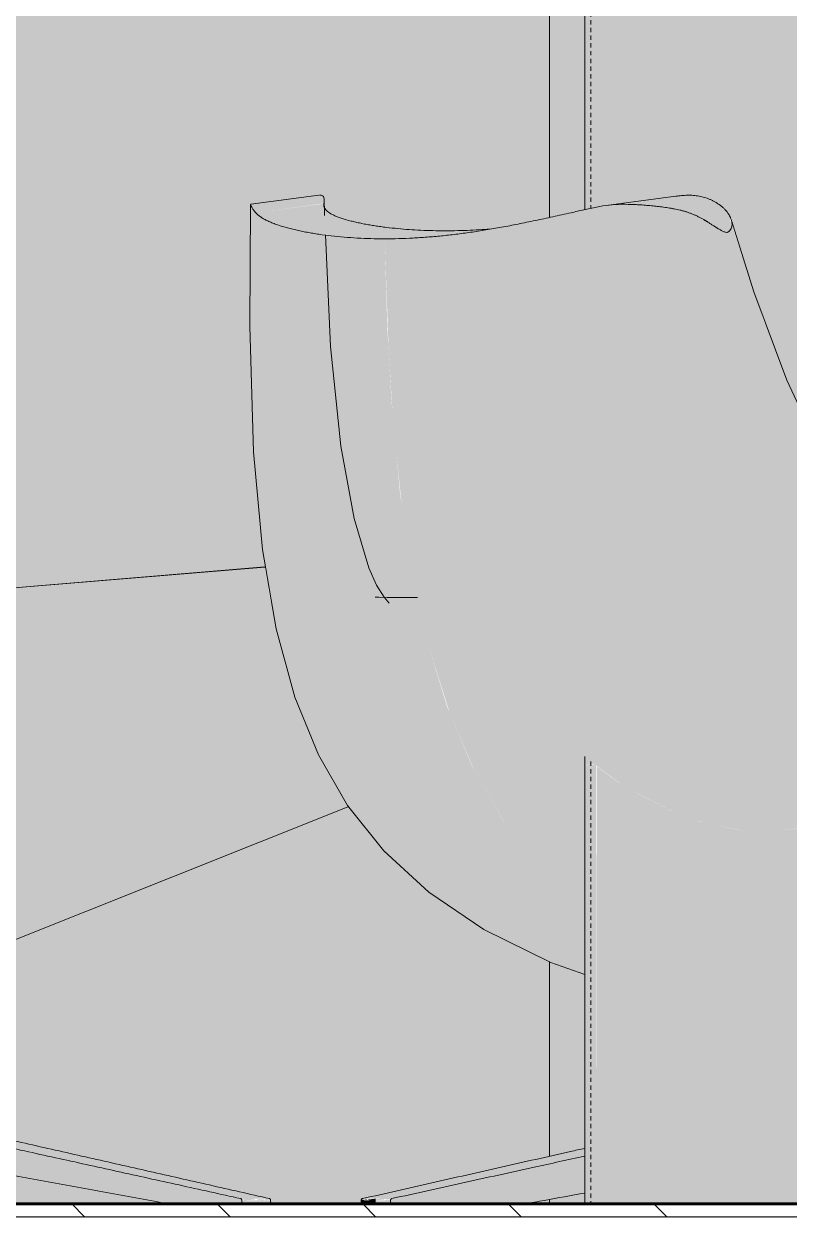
# Model space of a CAD drawing. Header units: inches. Extents: x -3510 to 2128, y -38 to 218.
# Drawn here: x -205.16 to -182.85, y -0.04 to 34.79 of the extents above; entities that cross this region are included whole.
import ezdxf

# ---------------------------------------------------------------- set-up
doc = ezdxf.new("R2010")
doc.units = ezdxf.units.IN
doc.header["$MEASUREMENT"] = 0
doc.linetypes.add('Grid Line 1_2_', pattern=[0.875, 0.5, -0.125, 0.125, -0.125])
doc.linetypes.add('Hidden 1_8_', pattern=[0.1875, 0.125, -0.0625])
for name, color, linetype, lineweight in [('0-2', 7, 'Continuous', 18), ('0-4', 10, 'Continuous', 5), ('A-FLOR-4', 250, 'Continuous', 60), ('A-FLOR-LEVL-1', 51, 'Grid Line 1_2_', 9), ('A-FLOR-MCUT-1', 7, 'Continuous', 18), ('A-FLOR-PATT-2', 253, 'Continuous', 9), ('A-FLOR-PATT-3', 50, 'Continuous', 9), ('A-GLAZ-CWMG', 51, 'Continuous', 9), ('A-WALL', 113, 'Continuous', 18), ('I-FURN', 30, 'Continuous', 9), ('S-COLS-1', 31, 'Continuous', 5), ('S-COLS-2', 50, 'Continuous', 9), ('S-COLS-3', 50, 'Hidden 1_8_', 9)]:
    doc.layers.add(name, color=color, linetype=linetype, lineweight=lineweight)

# ---------------------------------------------------------------- blocks, each defined once
blk = doc.blocks.new('CTR - 1st Phase - Shell_rvt-3-INTERIOR ELEVATION - CORRIDOR _103_N_ AND LOBBY _106_ - NORTH WALL')
at = {"layer": 'A-FLOR-PATT-2'}
h = blk.add_hatch(dxfattribs=at)
h.set_pattern_fill('FP_15', color=256, style=0, pattern_type=2)
h.set_pattern_definition([(0, (11124.459, 0), (7.68, 1.92), [0.634, -5.126, 0.634, -5.126, -30.72]), (0, (11124.459, 0), (7.68, 1.92), [-11.52, 0.634, -10.886, 0.634, -5.126, -13.44]), (0, (11124.459, 0), (7.68, 1.92), [-28.8, 0.634, -3.206, 0.634, -8.966]), (120, (11127.339, 0.96), (-5.502769, 5.691075), [0.634, -5.126, 0.634, -5.126, -30.72]), (120, (11127.339, 0.96), (-5.502769, 5.691075), [-11.52, 0.634, -10.886, 0.634, -5.126, -13.44]), (120, (11127.339, 0.96), (-5.502769, 5.691075), [-28.8, 0.634, -3.206, 0.634, -8.966]), (240, (11128.299, 4.8), (-2.177231, -7.611075), [0.634, -5.126, 0.634, -5.126, -30.72]), (240, (11128.299, 4.8), (-2.177231, -7.611075), [-11.52, 0.634, -10.886, 0.634, -5.126, -13.44]), (240, (11128.299, 4.8), (-2.177231, -7.611075), [-28.8, 0.634, -3.206, 0.634, -8.966])])
h.paths.add_polyline_path([(11270.075, -0.04), (11534.649, -0.04), (11534.649, 0), (10351.577, 0), (10351.577, -0.04), (11268.92, -0.04)], flags=0)
at = {"layer": 'A-FLOR-PATT-3'}
h = blk.add_hatch(dxfattribs=at)
h.set_pattern_fill('FP_16', color=256, style=0, pattern_type=2)
h.set_pattern_definition([(135, (11124.459, 0), (-2.12132, -2.12132), [])])
h.paths.add_polyline_path([(11248.124, 0), (11534.649, 0), (11534.649, 0.375), (10351.577, 0.375), (10351.577, 0), (11245.813, 0)], flags=0)
at = {"layer": 'A-FLOR-4'}
blk.add_line((11534.649, 0.375), (10351.577, 0.375), dxfattribs=at)
at = {"layer": 'A-FLOR-MCUT-1'}
blk.add_line((11534.649, 0), (10351.577, 0), dxfattribs=at)
blk = doc.blocks.new('HSS-Hollow Structural Section-Column - HSS8X8X3_16-2280319-INTERIOR ELEVATION - CORRIDOR _103_N_ AND LOBBY _106_ - NORTH WALL')
at = {"layer": 'S-COLS-3'}
for p, q in [((11281.363, 95.875), (11281.363, 29.41)), ((11281.363, 13.281), (11281.363, 0.375))]:
    blk.add_line(p, q, dxfattribs=at)
blk = doc.blocks.new('CTR - 1st Phase - Structure_rvt-3-INTERIOR ELEVATION - CORRIDOR _103_N_ AND LOBBY _106_ - NORTH WALL')
at = {"layer": 'S-COLS-1'}
h = blk.add_hatch(color=256, dxfattribs=at)
h.paths.add_polyline_path([(11281.189, 0.375), (11281.537, 0.375), (11281.517, 13.157), (11281.337, 13.213), (11281.231, 13.149), (11281.189, 12.983), (11281.189, 0.478)], flags=0)
h.paths.add_polyline_path([(11281.189, 29.372), (11281.537, 29.448), (11281.537, 95.875), (11281.189, 95.875), (11281.189, 29.407)], flags=0)
h.paths.add_polyline_path([(11281.236, 96.685), (11281.537, 96.685), (11281.537, 107.565), (11281.189, 107.565), (11281.196, 96.685)], flags=0)
h.paths.add_polyline_path([(11281.191, 108.375), (11281.537, 108.375), (11281.537, 108.875), (11281.189, 108.875), (11281.189, 108.375)], flags=0)
h = blk.add_hatch(color=256, dxfattribs=at)
h.paths.add_polyline_path([(11281.537, 0.375), (11288.841, 0.375), (11288.841, 11.784), (11288.136, 11.502), (11287.579, 11.344), (11286.813, 11.253), (11286.058, 11.219), (11285.65, 11.286), (11284.553, 11.52), (11283.824, 11.776), (11282.784, 12.32), (11282.162, 12.674), (11281.537, 13.139), (11281.537, 4.178)], flags=0)
h.paths.add_polyline_path([(11288.841, 21.004), (11288.841, 95.875), (11281.537, 95.875), (11281.537, 29.448), (11282.637, 29.603), (11284.008, 29.783), (11284.355, 29.788), (11284.68, 29.728), (11284.98, 29.601), (11285.245, 29.409), (11285.427, 29.159), (11286.198, 26.749), (11286.542, 25.772), (11287.283, 23.934), (11287.936, 22.541), (11288.561, 21.458), (11288.84, 21.006)], flags=0)
h.paths.add_polyline_path([(11281.537, 96.685), (11284.054, 96.685), (11284.493, 96.803), (11284.814, 97.124), (11284.932, 97.562), (11284.932, 106.687), (11284.814, 107.126), (11284.493, 107.447), (11284.054, 107.565), (11281.537, 107.565), (11281.537, 96.803)], flags=0)
h.paths.add_polyline_path([(11286.324, 96.685), (11288.841, 96.685), (11288.841, 107.565), (11286.324, 107.565), (11285.886, 107.447), (11285.564, 107.126), (11285.447, 106.687), (11285.447, 97.562), (11285.591, 97.097), (11285.886, 96.803)], flags=0)
h.paths.add_polyline_path([(11281.537, 108.375), (11288.841, 108.375), (11288.841, 108.875), (11281.537, 108.875)], flags=0)
at = {"layer": 'S-COLS-2'}
for p, q in [((11281.189, 95.875), (11281.189, 29.372)), ((11281.189, 13.422), (11281.189, 0.375))]:
    blk.add_line(p, q, dxfattribs=at)
at = {"layer": '0-2'}
blk.add_blockref('HSS-Hollow Structural Section-Column - HSS8X8X3_16-2280319-INTERIOR ELEVATION - CORRIDOR _103_N_ AND LOBBY _106_ - NORTH WALL', (0, 0), dxfattribs=at)
blk = doc.blocks.new('Seating-Setee-Teknion-BBMC_Metropolitan-R2013 - Lounge Settee-1463093-INTERIOR ELEVATION - CORRIDOR _103_N_ AND LOBBY _106_ - NORTH WALL')
at = {"layer": 'I-FURN'}
for points in [[(11260.778, 6.561), (11274.296, 11.974), (11274.138, 12.218), (11273.698, 12.975), (11273.389, 13.571), (11273.008, 14.426), (11272.757, 15.119), (11272.456, 16.085), (11272.297, 16.704), (11272.001, 18.119), (11271.863, 18.937), (11263.143, 18.214), (11260.778, 18.026), (11260.778, 6.562)], [(11270.891, 0.375), (11271.194, 0.375), (11271.192, 0.481), (11271.162, 0.529), (11261.166, 2.713), (11260.215, 2.931), (11260.072, 3.036), (11259.955, 3.216), (11259.933, 3.295), (11259.919, 3.376), (11259.933, 1.792), (11260.01, 1.899), (11260.111, 1.956), (11260.22, 1.967), (11263.629, 1.371), (11269.057, 0.375), (11270.102, 0.375)], [(11269.057, 0.375), (11269.057, 0.375), (11268.92, 0.4)], [(11271.862, 0.375), (11272.032, 0.375), (11272.031, 0.481), (11271.192, 0.481), (11271.195, 0.375), (11271.738, 0.375)]]:
    blk.add_hatch(color=256, dxfattribs=at).paths.add_polyline_path(points, flags=0)
h = blk.add_hatch(color=256, dxfattribs=at)
h.paths.add_polyline_path([(11272.001, 0.529), (11262.702, 2.622), (11261.369, 2.882), (11260.446, 2.861), (11263.952, 2.118), (11271.23, 0.529), (11271.589, 0.529)], flags=0)
h.paths.add_polyline_path([(11248.887, 1.325), (11257.957, 2.736), (11258.805, 2.882), (11258.699, 2.882), (11249.612, 1.441)], flags=0)
h = blk.add_hatch(color=256, dxfattribs=at)
h.paths.add_polyline_path([(11271.654, 0.514), (11271.499, 0.529), (11271.162, 0.529), (11271.195, 0.497), (11271.619, 0.515)], flags=0)
h.paths.add_polyline_path([(11271.67, 0.481), (11271.749, 0.501), (11271.755, 0.506), (11272.012, 0.512), (11272.001, 0.529), (11271.619, 0.509), (11271.654, 0.492), (11271.654, 0.481)], flags=0)
h = blk.add_hatch(color=256, dxfattribs=at)
h.paths.add_polyline_path([(11271.861, 0.5), (11271.918, 0.481), (11272.001, 0.501), (11271.893, 0.506)], flags=0)
h.paths.add_polyline_path([(11271.825, 0.481), (11271.825, 0.502), (11271.749, 0.501), (11271.755, 0.481)], flags=0)
h.paths.add_polyline_path([(11271.302, 0.481), (11271.552, 0.501), (11271.552, 0.518), (11271.336, 0.513), (11271.23, 0.481), (11271.301, 0.481)], flags=0)
h.paths.add_polyline_path([(11271.654, 0.514), (11271.654, 0.529), (11271.63, 0.519)], flags=0)
for p, q in [((11271.864, 18.951), (11260.778, 18.032)), ((11260.778, 18.032), (11271.865, 18.945)), ((11260.778, 6.561), (11274.307, 11.961)), ((11271.192, 0.481), (11271.194, 0.375)), ((11272.032, 0.375), (11272.031, 0.481))]:
    blk.add_line(p, q, dxfattribs=at)
for points in [[(11260.346, 2.882), (11260.943, 2.762), (11262.14, 2.517), (11263.955, 2.117), (11265.755, 1.722), (11267.558, 1.324), (11269.36, 0.927), (11270.561, 0.662), (11271.162, 0.529)], [(11272.001, 0.529), (11271.416, 0.662), (11270.247, 0.927), (11268.493, 1.325), (11266.738, 1.722), (11264.986, 2.117), (11263.219, 2.517), (11262.054, 2.763), (11261.473, 2.882)]]:
    blk.add_open_spline(points, degree=3, dxfattribs=at)
for points, knots in [([(11269.057, 0.375), (11268.952, 0.394), (11268.278, 0.518), (11267.037, 0.746), (11265.333, 1.059), (11263.631, 1.37), (11261.92, 1.685), (11260.786, 1.875), (11260.22, 1.967)], [-0.864344, -0.864344, -0.864344, -0.864344, -0.8333333, -0.6666667, -0.5, -0.3333333, -0.1666667, 0, 0, 0, 0]), ([(11271.162, 0.529), (11271.168, 0.528), (11271.176, 0.524), (11271.184, 0.513), (11271.19, 0.5), (11271.192, 0.489), (11271.192, 0.481)], [-1, -1, -1, -1, -0.666667, -0.5, -0.333333, 0, 0, 0, 0]), ([(11272.027, 0.503), (11272.025, 0.507), (11272.022, 0.513), (11272.014, 0.524), (11272.007, 0.528), (11272.001, 0.529)], [0.3333333, 0.3333333, 0.3333333, 0.3333333, 0.5, 0.6666667, 1, 1, 1, 1]), ([(11272.031, 0.481), (11272.03, 0.489), (11272.028, 0.5), (11272.022, 0.513), (11272.014, 0.524), (11272.007, 0.528), (11272.001, 0.529)], [-1, -1, -1, -1, -0.666667, -0.5, -0.333333, 0, 0, 0, 0])]:
    blk.add_open_spline(points, degree=3, knots=knots, dxfattribs=at)
blk = doc.blocks.new('Seating-Lounge_Chair-Teknion-BBMC_Metropolitan-R2013 - Lounge Chair-1793153-INTERIOR ELEVATION - CORRIDOR _103_N_ AND LOBBY _106_ - NORTH WALL')
at = {"layer": 'I-FURN'}
for points in [[(11271.478, 29.448), (11273.583, 29.725), (11273.544, 29.779), (11273.46, 29.793), (11271.449, 29.525), (11271.464, 29.48)], [(11271.595, 29.283), (11273.583, 29.554), (11273.583, 29.725), (11271.478, 29.448), (11271.571, 29.312)], [(11285.323, 28.709), (11285.475, 28.881), (11285.399, 29.198), (11285.243, 29.41), (11284.98, 29.601), (11284.68, 29.728), (11284.355, 29.788), (11284.008, 29.783), (11282.084, 29.517), (11282.49, 29.525), (11283.018, 29.496), (11283.764, 29.399), (11284.053, 29.337), (11284.512, 29.155), (11284.871, 28.949), (11285.173, 28.78), (11285.287, 28.726)], [(11281.189, 7.043), (11281.189, 8.886), (11279.85, 10.202), (11278.827, 11.529), (11277.911, 13.133), (11277.169, 14.896), (11276.579, 16.829), (11276.124, 18.938), (11275.804, 21.089), (11275.556, 23.783), (11275.433, 25.917), (11275.357, 28.524), (11274.558, 28.545), (11273.541, 28.647), (11272.864, 28.766), (11272.296, 28.918), (11271.921, 29.055), (11271.561, 29.324), (11271.47, 29.465), (11271.448, 29.48), (11271.429, 26.526), (11271.457, 24.184), (11271.565, 21.95), (11271.694, 20.367), (11271.937, 18.506), (11272.142, 17.398), (11272.365, 16.427), (11272.622, 15.521), (11273.033, 14.362), (11273.267, 13.829), (11273.678, 13.011), (11274.21, 12.102), (11274.395, 11.842), (11274.91, 11.156), (11275.507, 10.503), (11276.094, 9.947), (11276.735, 9.409), (11277.808, 8.66), (11279.165, 7.886), (11280.782, 7.183), (11281.182, 7.046)], [(11275.357, 28.524), (11276.426, 28.564), (11277.436, 28.661), (11278.313, 28.787), (11278.313, 28.804), (11277.436, 28.763), (11276.725, 28.765), (11275.978, 28.803), (11275.357, 28.867), (11274.776, 28.959), (11274.346, 29.055), (11273.973, 29.165), (11273.658, 29.347), (11273.583, 29.545), (11271.595, 29.283), (11271.929, 29.052), (11272.531, 28.843), (11273.094, 28.713), (11274.144, 28.58), (11274.776, 28.539), (11275.33, 28.524)], [(11289.189, 6.266), (11289.744, 6.351), (11290.416, 6.493), (11291.088, 6.689), (11291.747, 6.953), (11292.068, 7.116), (11292.383, 7.305), (11292.687, 7.52), (11293.153, 7.94), (11293.26, 8.048), (11293.645, 8.528), (11293.832, 8.796), (11294.292, 9.542), (11294.651, 10.172), (11295.046, 10.962), (11295.381, 11.804), (11295.61, 12.612), (11295.698, 13.041), (11295.802, 13.666), (11295.973, 14.72), (11296.069, 15.153), (11296.22, 15.591), (11296.442, 15.953), (11296.981, 16.541), (11297.188, 16.883), (11297.277, 17.38), (11297.188, 17.826), (11296.958, 18.053), (11294.027, 18.058), (11293.182, 18.099), (11292.691, 18.153), (11292.599, 18.164), (11291.709, 18.415), (11291.333, 18.585), (11290.693, 18.973), (11289.856, 19.731), (11289.181, 20.54), (11288.778, 21.106), (11288.111, 22.225), (11287.853, 22.692), (11287.044, 24.492), (11286.406, 26.138), (11285.932, 27.533), (11285.451, 29.02), (11285.475, 28.881), (11285.323, 28.709), (11285.024, 28.851), (11284.512, 29.155), (11284.395, 29.217), (11283.939, 29.361), (11283.53, 29.437), (11282.953, 29.501), (11282.268, 29.528), (11281.717, 29.477), (11281.159, 29.366), (11279.155, 28.939), (11278.163, 28.762), (11277.436, 28.661), (11276.725, 28.587), (11275.852, 28.536), (11275.357, 28.524), (11275.471, 25.263), (11275.604, 23.155), (11275.852, 20.765), (11276.133, 18.879), (11276.582, 16.813), (11277.243, 14.72), (11277.95, 13.065), (11278.84, 11.513), (11279.936, 10.09), (11281.189, 8.886), (11281.194, 13.016), (11281.24, 13.17), (11281.363, 13.225), (11281.537, 13.148), (11282.311, 12.575), (11283.877, 11.75), (11284.42, 11.565), (11284.703, 11.484), (11285.954, 11.231), (11286.102, 11.213), (11286.813, 11.253), (11287.662, 11.363), (11287.957, 11.45), (11288.35, 11.579), (11288.841, 11.784), (11289.015, 11.784), (11289.147, 11.608), (11289.189, 11.315), (11289.189, 6.286)], [(11274.707, 0.529), (11275.125, 0.529), (11281.189, 1.888), (11281.189, 1.997), (11274.914, 0.576)], [(11278.747, 0.375), (11279.44, 0.375), (11281.189, 0.691), (11281.189, 1.77), (11275.559, 0.529), (11275.529, 0.481), (11275.546, 0.375), (11278.353, 0.375)], [(11275.094, 0.375), (11275.091, 0.481), (11274.678, 0.481), (11274.696, 0.375), (11275.091, 0.375)]]:
    blk.add_hatch(color=256, dxfattribs=at).paths.add_polyline_path(points, flags=0)
h = blk.add_hatch(color=256, dxfattribs=at)
h.paths.add_polyline_path([(11298.545, 0.529), (11298.561, 0.529), (11289.189, 2.643), (11289.189, 2.409), (11291.498, 1.904), (11297.803, 0.529), (11298.15, 0.529)], flags=0)
h.paths.add_polyline_path([(11275.559, 0.529), (11281.189, 1.77), (11281.189, 1.888), (11275.125, 0.529), (11275.524, 0.529)], flags=0)
h = blk.add_hatch(color=256, dxfattribs=at)
h.paths.add_polyline_path([(11275.125, 0.529), (11275.544, 0.505), (11275.538, 0.529), (11275.199, 0.529)], flags=0)
h.paths.add_polyline_path([(11274.677, 0.375), (11274.696, 0.486), (11274.833, 0.502), (11274.914, 0.52), (11274.707, 0.529), (11274.684, 0.505), (11274.67, 0.481), (11274.676, 0.375)], flags=0)
h = blk.add_hatch(color=256, dxfattribs=at)
h.paths.add_polyline_path([(11274.859, 0.501), (11274.696, 0.485), (11274.707, 0.481), (11274.833, 0.489)], flags=0)
h.paths.add_polyline_path([(11275.095, 0.481), (11275.091, 0.527), (11274.859, 0.501), (11274.914, 0.481), (11275.091, 0.481)], flags=0)
h = blk.add_hatch(color=256, dxfattribs=at)
h.paths.add_polyline_path([(11297.758, 0.375), (11298.591, 0.375), (11298.578, 0.481), (11297.754, 0.47), (11297.756, 0.375)], flags=0)
h.paths.add_polyline_path([(11275.306, 0.375), (11275.527, 0.375), (11275.521, 0.481), (11275.095, 0.481), (11275.094, 0.375), (11275.27, 0.375)], flags=0)
h = blk.add_hatch(color=256, dxfattribs=at)
h.paths.add_polyline_path([(11298.467, 0.505), (11298.467, 0.481), (11298.527, 0.501)], flags=0)
h.paths.add_polyline_path([(11297.898, 0.481), (11298.453, 0.501), (11298.451, 0.508), (11298.282, 0.515), (11297.898, 0.513), (11297.723, 0.529), (11297.803, 0.489)], flags=0)
h.paths.add_polyline_path([(11298.042, 0.481), (11298.049, 0.501), (11298.047, 0.483)], flags=0)
h.paths.add_polyline_path([(11275.095, 0.481), (11275.344, 0.501), (11275.333, 0.519), (11275.104, 0.513), (11275.101, 0.501)], flags=0)
h.paths.add_polyline_path([(11275.527, 0.481), (11275.524, 0.482), (11275.383, 0.503), (11275.383, 0.481), (11275.524, 0.481)], flags=0)
h.paths.add_polyline_path([(11275.538, 0.513), (11275.45, 0.529), (11275.389, 0.518), (11275.529, 0.513)], flags=0)
for p, q in [((11273.44, 29.791), (11271.454, 29.529)), ((11283.907, 29.772), (11281.809, 29.495)), ((11274.669, 0.375), (11274.67, 0.481)), ((11274.678, 0.481), (11274.677, 0.375)), ((11275.527, 0.375), (11275.529, 0.481))]:
    blk.add_line(p, q, dxfattribs=at)
at = {"layer": 'I-FURN', "flags": 128}
for points in [[(11273.602, 29.204), (11273.598, 29.293), (11273.589, 29.676)], [(11281.189, 7.064), (11280.201, 7.411), (11278.251, 8.378), (11276.645, 9.467), (11275.334, 10.673), (11274.274, 11.999), (11273.424, 13.47), (11272.738, 15.158), (11272.189, 17.152), (11271.794, 19.457), (11271.536, 22.305), (11271.426, 25.975), (11271.448, 29.523)], [(11296.9, 18.061), (11292.696, 18.15), (11291.566, 18.47), (11290.671, 18.997), (11289.802, 19.786), (11288.917, 20.9), (11288.01, 22.408), (11287.078, 24.397), (11286.114, 26.98), (11285.454, 29.085)], [(11275.491, 17.9), (11275.435, 17.951), (11275.337, 18.067), (11275.12, 18.421), (11274.895, 18.927), (11274.462, 20.367), (11274.077, 22.476), (11273.779, 25.383), (11273.628, 28.634)], [(11276.311, 18.06), (11275.43, 18.059), (11275.182, 18.066), (11275.082, 18.075)]]:
    blk.add_lwpolyline(points, dxfattribs=at)
at = {"layer": 'I-FURN'}
for points, knots in [([(11273.46, 29.793), (11273.469, 29.794), (11273.485, 29.794), (11273.515, 29.79), (11273.558, 29.775), (11273.578, 29.748), (11273.583, 29.725)], [-0.09090909, -0.09090909, -0.09090909, -0.09090909, -0.07954545, -0.06818182, -0.04545455, 0, 0, 0, 0]), ([(11281.534, 29.448), (11281.655, 29.474), (11281.899, 29.512), (11282.268, 29.533), (11282.577, 29.526), (11282.82, 29.513), (11282.97, 29.501), (11283.09, 29.49), (11283.179, 29.482), (11283.268, 29.472), (11283.356, 29.462), (11283.444, 29.451), (11283.531, 29.439), (11283.618, 29.427), (11283.69, 29.415), (11283.748, 29.404), (11283.807, 29.393), (11283.879, 29.379), (11283.966, 29.36), (11284.053, 29.337), (11284.14, 29.312), (11284.226, 29.283), (11284.311, 29.252), (11284.395, 29.217), (11284.478, 29.179), (11284.56, 29.137), (11284.627, 29.1), (11284.673, 29.074), (11284.699, 29.058), (11284.719, 29.047), (11284.739, 29.035), (11284.765, 29.019), (11284.81, 28.991), (11284.861, 28.956), (11284.911, 28.922), (11284.949, 28.897), (11284.98, 28.878), (11285.002, 28.864), (11285.014, 28.857), (11285.024, 28.851), (11285.033, 28.846), (11285.046, 28.838), (11285.069, 28.825), (11285.102, 28.805), (11285.143, 28.78), (11285.197, 28.749), (11285.261, 28.717), (11285.31, 28.707), (11285.337, 28.711), (11285.355, 28.716), (11285.385, 28.73), (11285.422, 28.766), (11285.45, 28.812), (11285.464, 28.847), (11285.471, 28.866), (11285.475, 28.881), (11285.478, 28.896), (11285.481, 28.917), (11285.482, 28.955), (11285.475, 29.015), (11285.458, 29.077), (11285.443, 29.119), (11285.434, 29.142), (11285.427, 29.159), (11285.42, 29.175), (11285.409, 29.197), (11285.388, 29.236), (11285.351, 29.29), (11285.309, 29.342), (11285.273, 29.381), (11285.246, 29.409), (11285.217, 29.437), (11285.176, 29.472), (11285.121, 29.513), (11285.051, 29.559), (11284.98, 29.601), (11284.908, 29.64), (11284.834, 29.674), (11284.758, 29.704), (11284.68, 29.729), (11284.601, 29.75), (11284.521, 29.768), (11284.439, 29.781), (11284.356, 29.789), (11284.271, 29.793), (11284.156, 29.794), (11284.018, 29.786), (11283.906, 29.772), (11283.855, 29.765)], [0, 0, 0, 0, 0.0526316, 0.1052632, 0.1578947, 0.1842105, 0.2105263, 0.2236842, 0.2368421, 0.25, 0.2631579, 0.2763158, 0.2894737, 0.3026316, 0.3157895, 0.3223684, 0.3289474, 0.3421053, 0.3552632, 0.3684211, 0.3815789, 0.3947368, 0.4078947, 0.4210526, 0.4342105, 0.4473684, 0.4605263, 0.4671053, 0.4703947, 0.4736842, 0.4769737, 0.4802632, 0.4868421, 0.5, 0.5065789, 0.5131579, 0.5197368, 0.5230263, 0.5246711, 0.5263158, 0.5279605, 0.5296053, 0.5328947, 0.5394737, 0.5460526, 0.5526316, 0.5657895, 0.5789474, 0.5822368, 0.5855263, 0.5921053, 0.6052632, 0.6184211, 0.625, 0.6282895, 0.6315789, 0.6348684, 0.6381579, 0.6447368, 0.6578947, 0.6710526, 0.6776316, 0.6809211, 0.6842105, 0.6875, 0.6907895, 0.6973684, 0.7105263, 0.7236842, 0.7302632, 0.7368421, 0.7434211, 0.75, 0.7631579, 0.7763158, 0.7894737, 0.8026316, 0.8157895, 0.8289474, 0.8421053, 0.8552632, 0.8684211, 0.8815789, 0.8947368, 0.9078947, 0.9210526, 0.9473684, 0.9696502, 0.9696502, 0.9696502, 0.9696502]), ([(11271.478, 29.448), (11271.455, 29.493), (11271.44, 29.529), (11271.456, 29.53), (11271.465, 29.528)], [-1, -1, -1, -1, -0.9090909, -0.8636364, -0.8636364, -0.8636364, -0.8636364]), ([(11275.357, 28.524), (11275.084, 28.523), (11274.685, 28.534), (11274.171, 28.57), (11273.798, 28.607), (11273.498, 28.646), (11273.264, 28.682), (11273.094, 28.712), (11272.926, 28.745), (11272.761, 28.781), (11272.601, 28.819), (11272.45, 28.861), (11272.305, 28.905), (11272.164, 28.953), (11272.034, 29.003), (11271.918, 29.055), (11271.818, 29.109), (11271.701, 29.184), (11271.633, 29.243), (11271.595, 29.283)], [-1, -1, -1, -1, -0.833333, -0.75, -0.666667, -0.583333, -0.541667, -0.5, -0.458333, -0.416667, -0.375, -0.333333, -0.291667, -0.25, -0.208333, -0.166667, -0.125, -0.083333, 0, 0, 0, 0]), ([(11273.583, 29.545), (11273.575, 29.511), (11273.581, 29.444), (11273.647, 29.346), (11273.757, 29.268), (11273.874, 29.208), (11273.971, 29.165), (11274.081, 29.125), (11274.206, 29.086), (11274.339, 29.05), (11274.477, 29.016), (11274.619, 28.984), (11274.769, 28.954), (11274.923, 28.926), (11275.08, 28.901), (11275.241, 28.877), (11275.461, 28.849), (11275.742, 28.818), (11276.069, 28.791), (11276.405, 28.772), (11276.757, 28.759), (11276.999, 28.756), (11277.121, 28.756)], [-1, -1, -1, -1, -0.928571, -0.857143, -0.785714, -0.75, -0.714286, -0.678571, -0.642857, -0.607143, -0.571429, -0.535714, -0.5, -0.464286, -0.428571, -0.392857, -0.357143, -0.285714, -0.214286, -0.142857, -0.071429, 0, 0, 0, 0]), ([(11275.357, 28.524), (11275.629, 28.523), (11276.04, 28.534), (11276.591, 28.57), (11277.01, 28.607), (11277.36, 28.646), (11277.644, 28.682), (11277.861, 28.712), (11278.082, 28.745), (11278.304, 28.781), (11278.531, 28.819), (11278.763, 28.861), (11279.001, 28.905), (11279.244, 28.953), (11279.492, 29.003), (11279.743, 29.055), (11279.998, 29.109), (11280.343, 29.184), (11280.608, 29.243), (11280.788, 29.283)], [0, 0, 0, 0, 0.166667, 0.25, 0.333333, 0.416667, 0.458333, 0.5, 0.541667, 0.583333, 0.625, 0.666667, 0.708333, 0.75, 0.791667, 0.833333, 0.875, 0.916667, 1, 1, 1, 1]), ([(11278.484, 28.814), (11278.387, 28.806), (11278.175, 28.79), (11277.848, 28.772), (11277.486, 28.759), (11277.244, 28.756), (11277.121, 28.756)], [0.7279281, 0.7279281, 0.7279281, 0.7279281, 0.7857143, 0.8571429, 0.9285714, 1, 1, 1, 1]), ([(11281.189, 1.997), (11281.051, 1.966), (11280.238, 1.782), (11278.751, 1.446), (11276.729, 0.988), (11275.381, 0.682), (11274.707, 0.529)], [-0.6411233, -0.6411233, -0.6411233, -0.6411233, -0.6, -0.4, -0.2, 0, 0, 0, 0]), ([(11275.559, 0.529), (11276.252, 0.682), (11277.637, 0.988), (11279.514, 1.402), (11280.698, 1.662), (11281.189, 1.77)], [-1, -1, -1, -1, -0.8, -0.6, -0.4581312, -0.4581312, -0.4581312, -0.4581312]), ([(11274.67, 0.481), (11274.67, 0.489), (11274.672, 0.5), (11274.678, 0.513), (11274.686, 0.524), (11274.694, 0.528), (11274.7, 0.529)], [-1, -1, -1, -1, -0.666667, -0.5, -0.333333, 0, 0, 0, 0]), ([(11274.707, 0.529), (11274.702, 0.528), (11274.694, 0.524), (11274.686, 0.513), (11274.68, 0.5), (11274.678, 0.489), (11274.678, 0.481)], [-1, -1, -1, -1, -0.666667, -0.5, -0.333333, 0, 0, 0, 0]), ([(11275.529, 0.481), (11275.529, 0.489), (11275.531, 0.5), (11275.537, 0.513), (11275.546, 0.524), (11275.553, 0.528), (11275.559, 0.529)], [-1, -1, -1, -1, -0.666667, -0.5, -0.333333, 0, 0, 0, 0]), ([(11281.189, 0.691), (11280.796, 0.62), (11280.213, 0.515), (11279.63, 0.409), (11279.44, 0.375)], [-0.3989932, -0.3989932, -0.3989932, -0.3989932, -0.25, -0.1781864, -0.1781864, -0.1781864, -0.1781864])]:
    blk.add_open_spline(points, degree=3, knots=knots, dxfattribs=at)
for points in [[(11273.583, 29.725), (11273.587, 29.695), (11273.59, 29.635), (11273.586, 29.575), (11273.583, 29.545)], [(11271.595, 29.283), (11271.569, 29.311), (11271.523, 29.366), (11271.491, 29.42), (11271.478, 29.448)], [(11280.788, 29.283), (11280.911, 29.311), (11281.159, 29.366), (11281.409, 29.42), (11281.534, 29.448)]]:
    blk.add_open_spline(points, degree=3, dxfattribs=at)
blk = doc.blocks.new('Rectangular Mullion - 2_ x 4_ - EXTERIOR-2336976-INTERIOR ELEVATION - CORRIDOR _103_N_ AND LOBBY _106_ - NORTH WALL')
at = {"layer": 'A-GLAZ-CWMG'}
h = blk.add_hatch(color=256, dxfattribs=at)
h.paths.add_polyline_path([(11280.164, 0.375), (11281.189, 0.375), (11281.189, 0.691), (11280.164, 0.506), (11280.164, 0.459)], flags=0)
h.paths.add_polyline_path([(11280.164, 1.767), (11281.189, 1.998), (11281.182, 7.046), (11280.473, 7.311), (11280.164, 7.436), (11280.164, 1.781)], flags=0)
h.paths.add_polyline_path([(11280.164, 29.147), (11281.189, 29.372), (11281.189, 85), (11280.164, 85), (11280.164, 29.169)], flags=0)

msp = doc.modelspace()

# ---------------------------------------------------------------- hatches: boundary and pattern name
at = {"layer": 'A-WALL'}
h = msp.add_hatch(color=256, dxfattribs=at)
h.paths.add_polyline_path([(-220.379, 0.375), (-200.935, 0.375), (-208.89, 1.816), (-208.92, 1.673), (-208.937, 1.131), (-210.872, 1.131), (-210.888, 1.754), (-210.977, 1.913), (-211.118, 1.936), (-216.324, 1.279), (-223.192, 0.375), (-220.38, 0.375)], flags=0)
h.paths.add_polyline_path([(-190.23, 0.375), (-189.828, 0.375), (-189.828, 0.506), (-190.553, 0.375), (-190.277, 0.375)], flags=0)
h.paths.add_polyline_path([(-195.324, 0.375), (-195.308, 0.505), (-195.285, 0.531), (-189.828, 1.767), (-189.828, 7.447), (-190.855, 7.901), (-192.425, 8.813), (-193.402, 9.527), (-194.141, 10.166), (-194.724, 10.763), (-195.222, 11.341), (-195.698, 11.956), (-208.92, 6.656), (-208.915, 3.35), (-208.853, 3.14), (-208.728, 2.99), (-208.562, 2.894), (-208.382, 2.853), (-205.009, 2.118), (-197.981, 0.512), (-197.962, 0.481), (-197.96, 0.375), (-195.325, 0.375)], flags=0)
h.paths.add_polyline_path([(-224.228, 0.833), (-211.241, 2.912), (-210.982, 3.078), (-210.872, 3.376), (-210.889, 6.936), (-211.621, 7.122), (-212.626, 7.425), (-213.681, 7.782), (-214.665, 8.171), (-215.255, 8.435), (-216.248, 8.933), (-216.996, 9.355), (-217.586, 9.734), (-218.319, 10.25), (-219.075, 10.863), (-219.802, 11.542), (-220.295, 12.06), (-221.089, 13.03), (-221.527, 13.646), (-222.212, 14.79), (-222.581, 15.514), (-223.086, 16.687), (-223.406, 17.569), (-223.802, 18.881), (-224.022, 19.767), (-224.241, 20.823), (-224.353, 21.324), (-224.353, 4), (-224.31, 4), (-224.228, 3.918), (-224.228, 0.927)], flags=0)
h.paths.add_polyline_path([(-209.215, 18.026), (-198.13, 18.963), (-198.213, 19.596), (-198.38, 21.261), (-198.499, 23.266), (-198.546, 24.742), (-198.565, 26.888), (-198.545, 29.448), (-198.538, 29.526), (-196.533, 29.793), (-196.448, 29.779), (-196.409, 29.725), (-196.374, 29.45), (-196.334, 29.347), (-196.019, 29.165), (-195.435, 29.001), (-194.635, 28.867), (-194.014, 28.803), (-193.268, 28.765), (-192.557, 28.763), (-191.68, 28.804), (-191.44, 28.826), (-190.739, 28.958), (-189.828, 29.147), (-189.828, 95.875), (-190.853, 95.875), (-190.853, 96.685), (-189.828, 96.685), (-189.828, 107.565), (-190.853, 107.565), (-190.853, 108.375), (-189.828, 108.375), (-189.828, 108.875), (-224.353, 108.875), (-224.353, 71.523), (-223.973, 72.078), (-223.964, 73.214), (-223.436, 73.214), (-223.447, 45.619), (-223.617, 45.554), (-223.638, 45.546), (-223.808, 45.424), (-223.842, 45.395), (-223.973, 45.395), (-223.973, 46.5), (-224.195, 46.5), (-224.195, 45.428), (-224.353, 45.428), (-224.353, 29.85), (-223.874, 30.036), (-223.658, 30.074), (-221.285, 30.281), (-220.99, 30.228), (-220.675, 30.092), (-220.438, 29.945), (-220.14, 29.664), (-219.895, 29.288), (-219.649, 28.582), (-219.06, 26.655), (-218.561, 25.138), (-218.2, 24.165), (-217.929, 23.513), (-217.388, 22.342), (-216.936, 21.449), (-216.333, 20.47), (-215.982, 20.018), (-215.491, 19.449), (-214.913, 18.951), (-214.655, 18.769), (-214.206, 18.519), (-213.881, 18.394), (-213.531, 18.286), (-213.184, 18.215), (-212.783, 18.157), (-211.971, 18.107), (-210.255, 18.052), (-209.215, 18.03)], flags=0)
h.paths.add_polyline_path([(-208.278, 35.75), (-208.828, 35.75), (-208.828, 60), (-198.828, 60), (-198.828, 35.75), (-207.828, 35.75)], flags=0)

# ---------------------------------------------------------------- linework, layer by layer
at = {"layer": 'A-FLOR-LEVL-1'}
msp.add_line((-1166.778, 0), (112.997, 0), dxfattribs=at)
at = {"layer": 'A-WALL'}
for p, q in [((-189.828, 29.147), (-189.828, 95.875)), ((-189.828, 1.767), (-189.828, 7.447)), ((-189.828, 0.375), (-189.828, 0.506))]:
    msp.add_line(p, q, dxfattribs=at)

# ---------------------------------------------------------------- block references
at = {"layer": '0-4'}
for name in ['CTR - 1st Phase - Shell_rvt-3-INTERIOR ELEVATION - CORRIDOR _103_N_ AND LOBBY _106_ - NORTH WALL', 'CTR - 1st Phase - Structure_rvt-3-INTERIOR ELEVATION - CORRIDOR _103_N_ AND LOBBY _106_ - NORTH WALL']:
    msp.add_blockref(name, (-11469.993, 0), dxfattribs=at)
at = {"layer": 'A-GLAZ-CWMG'}
msp.add_blockref('Rectangular Mullion - 2_ x 4_ - EXTERIOR-2336976-INTERIOR ELEVATION - CORRIDOR _103_N_ AND LOBBY _106_ - NORTH WALL', (-11469.993, 0), dxfattribs=at)
at = {"layer": 'I-FURN'}
for name in ['Seating-Setee-Teknion-BBMC_Metropolitan-R2013 - Lounge Settee-1463093-INTERIOR ELEVATION - CORRIDOR _103_N_ AND LOBBY _106_ - NORTH WALL', 'Seating-Lounge_Chair-Teknion-BBMC_Metropolitan-R2013 - Lounge Chair-1793153-INTERIOR ELEVATION - CORRIDOR _103_N_ AND LOBBY _106_ - NORTH WALL']:
    msp.add_blockref(name, (-11469.993, 0), dxfattribs=at)

doc.saveas('drawing.dxf')
